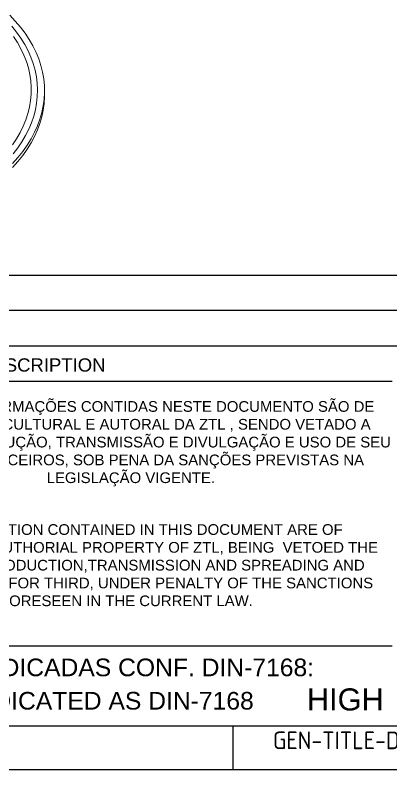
# Model space of a CAD drawing. Header units: millimetres. Extents: x 4492 to 4709, y 1173 to 1477.
# Drawn here: x 4581.7 to 4627.7, y 1173.3 to 1265.6 of the extents above; entities that cross this region are included whole.
import ezdxf
from ezdxf.enums import TextEntityAlignment as Align

# ---------------------------------------------------------------- set-up
doc = ezdxf.new("R2010")
doc.units = ezdxf.units.MM
doc.styles.add('ACISOTS', font='isocp.shx', dxfattribs={"height": 1})
doc.styles.get("Standard").update_dxf_attribs({"font": 'arial.ttf'})

msp = doc.modelspace()

# ---------------------------------------------------------------- linework, layer by layer
at = {"color": 7, "linetype": 'Continuous', "lineweight": 15}
msp.add_line((4585.282, 1255.793), (4585.282, 1256.303), dxfattribs=at)
for p, q in [((4513.316, 1233.751), (4703.396, 1233.751)), ((4513.316, 1233.751), (4650.744, 1233.751)), ((4650.744, 1229.431), (4513.316, 1229.431)), ((4513.316, 1225.111), (4650.744, 1225.111)), ((4513.316, 1220.791), (4627.796, 1220.791)), ((4627.796, 1188.391), (4513.316, 1188.391)), ((4513.316, 1178.671), (4703.396, 1178.671)), ((4513.316, 1178.671), (4703.396, 1178.671))]:
    msp.add_line(p, q)
at = {"color": 135, "lineweight": 25}
for p, q in [((4608.356, 1173.271), (4608.356, 1178.671)), ((4708.796, 1173.271), (4491.716, 1173.271))]:
    msp.add_line(p, q, dxfattribs=at)
at = {"color": 7, "linetype": 'Continuous', "lineweight": 15, "flags": 128}
for points in [[(4581.021, 1265.553), (4581.702, 1264.829), (4582.328, 1264.088), (4582.895, 1263.333), (4583.405, 1262.563), (4583.855, 1261.782), (4584.244, 1260.989), (4584.573, 1260.188), (4584.84, 1259.378), (4585.044, 1258.563), (4585.186, 1257.743), (4585.265, 1256.921), (4585.28, 1256.097), (4585.233, 1255.274), (4585.123, 1254.453), (4584.95, 1253.635), (4584.714, 1252.823), (4584.416, 1252.017), (4584.057, 1251.22), (4583.637, 1250.433), (4583.157, 1249.657), (4582.619, 1248.894), (4582.022, 1248.146), (4581.369, 1247.414)], [(4581.281, 1264.205), (4581.863, 1263.47), (4582.388, 1262.722), (4582.854, 1261.961), (4583.261, 1261.188), (4583.608, 1260.406), (4583.894, 1259.616), (4584.119, 1258.819), (4584.282, 1258.017), (4584.383, 1257.211), (4584.422, 1256.404), (4584.399, 1255.597), (4584.313, 1254.791), (4584.165, 1253.988), (4583.956, 1253.19), (4583.685, 1252.398), (4583.353, 1251.613), (4582.961, 1250.838), (4582.51, 1250.074), (4582, 1249.322), (4581.432, 1248.584)], [(4581.362, 1249.68), (4581.859, 1250.426), (4582.298, 1251.184), (4582.676, 1251.953), (4582.994, 1252.731), (4583.25, 1253.516), (4583.445, 1254.307), (4583.578, 1255.103), (4583.649, 1255.901), (4583.656, 1256.7), (4583.602, 1257.499), (4583.484, 1258.295), (4583.305, 1259.087), (4583.064, 1259.874), (4582.761, 1260.654), (4582.398, 1261.425), (4581.975, 1262.186), (4581.492, 1262.935)], [(4585.282, 1255.793), (4585.28, 1255.587), (4585.233, 1254.764), (4585.123, 1253.942), (4584.95, 1253.125), (4584.714, 1252.312), (4584.416, 1251.507), (4584.057, 1250.71), (4583.637, 1249.922), (4583.157, 1249.147), (4582.619, 1248.384), (4582.022, 1247.636), (4581.369, 1246.903)]]:
    msp.add_lwpolyline(points, dxfattribs=at)

# ---------------------------------------------------------------- texts
for s, height, p in [('CHANGE DESCRIPTION', 1.62, (4566.967, 1221.967)), ('TOLERÂNCIAS NÃO INDICADAS CONF. DIN-7168:', 2.16, (4547.505, 1184.723)), ('TOLERANCES NOT INDICATED AS DIN-7168', 2.16, (4547.505, 1180.646))]:
    msp.add_text(s, height=height).set_placement(p)
at = {"linetype": 'Continuous', "char_height": 1.3068, "attachment_point": 1}
for s, width, insert in [('\\pi2.2987;TODAS AS INFORMAÇÕES CONTIDAS NESTE DOCUMENTO SÃO DE \\P\\pi2.7511;PROPRIEDADE CULTURAL E AUTORAL DA ZTL , SENDO VETADO A \\P\\pi0.36611;CESSÃO, REPRODUÇÃO, TRANSMISSÃO E DIVULGAÇÃO E USO DE SEU \\P\\pi3.4624;TEOR POR TERCEIROS, SOB PENA DA SANÇÕES PREVISTAS NA \\P\\pi21.949;LEGISLAÇÃO VIGENTE.', 64.20028, (4563.596, 1218.359)), ('\\pi4.2925;ALL INFORMATION CONTAINED IN THIS DOCUMENT ARE OF \\P\\pi0.08239;CULTURAL AND AUTHORIAL PROPERTY OF ZTL, BEING  VETOED THE \\P\\pi1.7056;CESSION, REPRODUCTION,TRANSMISSION AND SPREADING AND \\P\\pi0.71796;USE OF ITS TEXT FOR THIRD, UNDER PENALTY OF THE SANCTIONS \\P\\pi15.511;FORESEEN IN THE CURRENT LAW.', 61.64945, (4564.325, 1203.311))]:
    msp.add_mtext_dynamic_manual_height_columns(s, width=width, gutter_width=12.5, heights=[0], dxfattribs=dict(at, insert=insert))
msp.add_attdef('HIGH', text='', height=2.7).set_placement((4622.081, 1181.887), align=Align.MIDDLE_CENTER)
at = {"color": 135, "style": 'ACISOTS'}
msp.add_attdef('GEN-TITLE-DWG{30.6}', (4613.22, 1175.804), '', height=2.16, dxfattribs=at)

doc.saveas('drawing.dxf')
